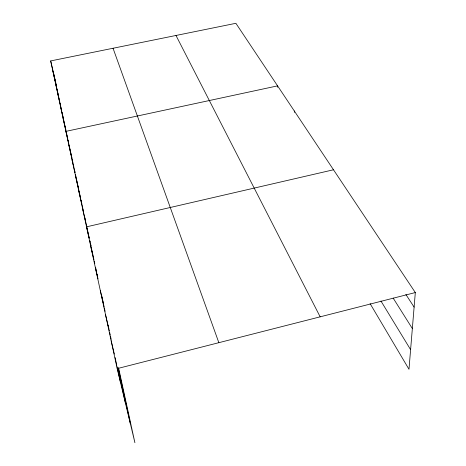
<?xml version="1.0" encoding="UTF-8"?>
<svg xmlns="http://www.w3.org/2000/svg" width="466" height="466" viewBox="0 0 466 466"><rect width="100%" height="100%" fill="white"/><g stroke="black" fill="none" stroke-linecap="round" stroke-linejoin="round"><path stroke-width="0.7" d="M118.556 367.767L134.907 442.7L117.182 368.623L50.683 60.924L235.883 23.3L415.317 292.555L408.985 369.276L370.091 303.605M117.182 368.623L415.317 292.555M333.493 169.775L86.536 226.837L89.192 238.085M405.869 294.454L414.117 307.117M393.158 298.083L412.346 328.553M380.938 301.013L410.604 349.663M175.991 35.468L320.165 316.833M113.04 48.254L218.851 342.685M105.549 314.795L108.858 328.711L108.106 325.233M111.153 340.739L114.333 354.061M89.862 240.905L90.194 242.314M90.526 243.73L91.027 245.844M90.841 246.747L93.876 259.585L93.287 256.807M95.425 267.956L98.017 278.884M100.318 290.586L103.592 304.385M68.817 143.767L65.904 131.365L277.579 85.866L277.643 87.253M68.904 145.223L71.851 157.788M72.055 159.821L75.043 172.548L74.589 170.44M75.381 175.204L78.41 188.095M78.894 191.456L81.8 203.817M82.604 208.634L85.558 221.146L84.818 217.68M50.683 60.924L53.357 72.381M53.514 73.063L54.312 76.482M54.633 77.851L55.273 80.583M55.588 81.952L56.229 84.69M52.938 71.35L55.646 82.96L53.508 73.086M55.291 82.261L58.04 94.021L56.846 88.493M57.761 93.672L60.382 104.897M60.347 105.636L63.172 117.717L62.007 112.329M63.056 118.183L65.927 130.428L63.324 118.422M118.242 368.029L130.387 423.821M117.886 368.321L125.511 403.451M55.798 83.653L56.543 87.113M58.192 94.703L59.811 102.194M60.108 103.551L60.399 104.914M60.551 105.596L61.716 110.984M66.079 131.127L67.751 138.851M68.053 140.254L68.659 143.068M68.968 144.472L72.917 162.71M73.22 164.114L73.826 166.927M75.504 174.668L76.115 177.494M76.424 178.909L80.338 196.984M81.078 200.403L81.818 203.817M81.964 204.504L83.618 212.135M85.721 221.845L89.233 238.079M89.845 240.887L90.142 242.273M90.445 243.654L91.039 246.427M91.342 247.807L92.99 255.42M94.19 260.954L94.784 263.709M95.53 267.152L96.724 272.662M97.021 274.037L97.615 276.792M101.588 295.135L104.192 307.164M104.495 308.556L105.095 311.335M109.009 329.415L109.318 330.825M109.621 332.229L110.232 335.048M110.535 336.458L111.147 339.271M115.108 357.556L116.768 365.251M117.071 366.649L120.554 382.726M294.314 110.978L294.361 112.405"/></g></svg>
